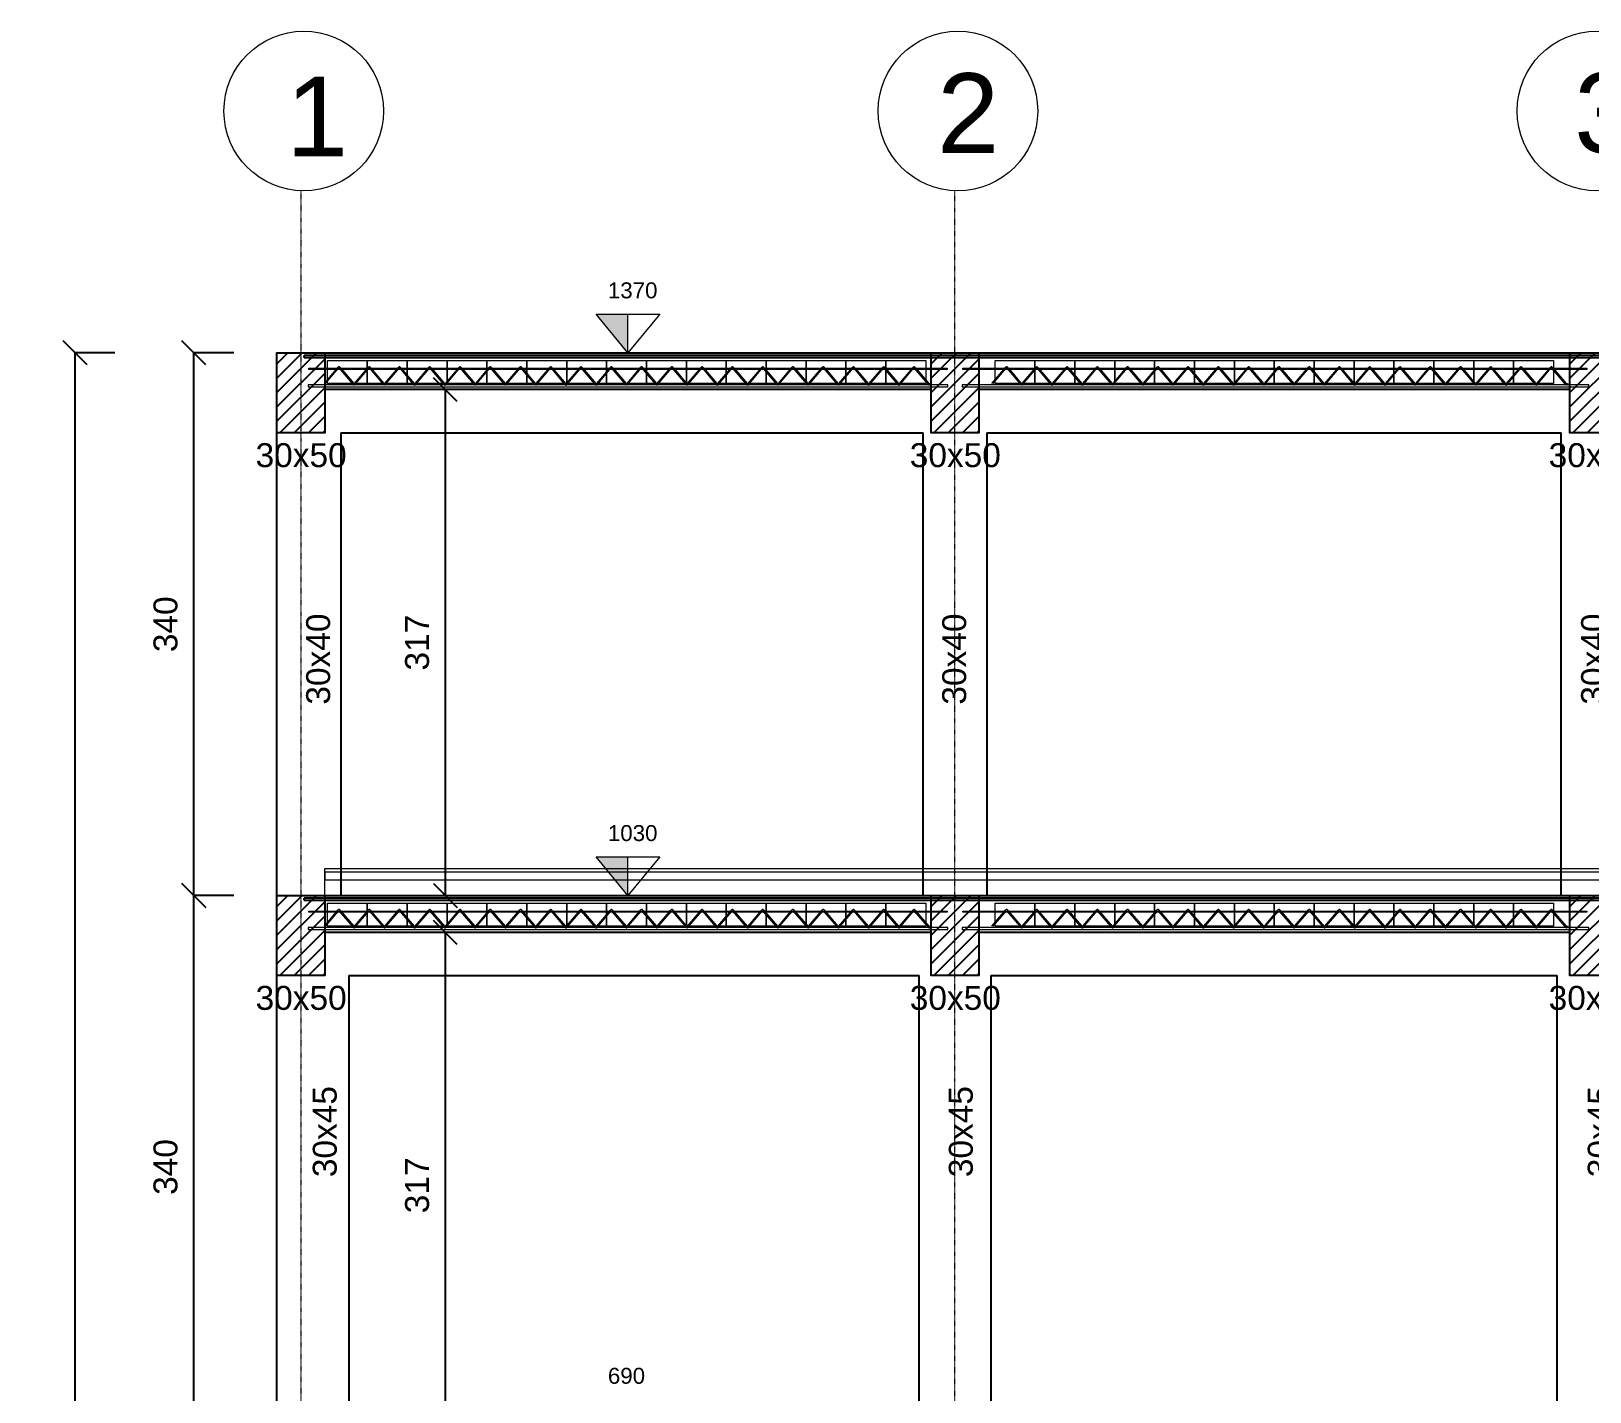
# Model space of a CAD drawing. Header units: millimetres. Extents: x -455371 to 117772, y -78417 to 116564.
# Drawn here: x -126961 to -117193, y -69569 to -61045 of the extents above; entities that cross this region are included whole.
import ezdxf

# ---------------------------------------------------------------- set-up
doc = ezdxf.new("R2010")
doc.units = ezdxf.units.MM
doc.linetypes.add('TRATTOPUNTO', pattern=[25.4, 12.7, -6.35, 0, -6.35])
doc.layers.get('0').update_dxf_attribs({"color": 255})
for name, color, linetype, lineweight in [('armature', 5, 'Continuous', 18), ('Cls', 7, 'Continuous', 25), ('fili fissi', 210, 'Continuous', 18), ('fili fissi tratteggiati', 210, 'TRATTOPUNTO', 18), ('quote', 5, 'Continuous', 15), ('Scritte', 7, 'Continuous', 15), ('TRAV.PIGN.TELAIO', 30, 'Continuous', 15)]:
    doc.layers.add(name, color=color, linetype=linetype, lineweight=lineweight)
doc.layers.add('RETINI', color=253, linetype='Continuous')
doc.layers.add('SEZIONI', color=5, linetype='Continuous')
doc.styles.get("Standard").update_dxf_attribs({"font": 'arial.ttf'})
doc.dimstyles.new('scala1 a 100', dxfattribs={"dimtxt": 150, "dimasz": 150, "dimexe": 0.18, "dimexo": 250, "dimgap": 100, "dimtad": 2, "dimdec": 0, "dimlfac": 0.1, "dimzin": 0, "dimdsep": 46, "dimtxsty": 'Standard', "dimblk": 'OBLIQUE', "dimcen": -100, "dimadec": 0, "dimazin": 0, "dimtfac": 1, "dimtdec": 0, "dimtofl": 0, "dimtmove": 0, "dimatfit": 3, "dimfxl": 250, "dimfxlon": 1, "dimtolj": 1, "dimtzin": 0, "dimarcsym": 0})

# ---------------------------------------------------------------- blocks, each defined once
blk = doc.blocks.new('*U238')
at = {"layer": 'armature'}
for p, q in [((-98.8, -47.8), (-11.5, 55.1)), ((-90.9, -47.8), (-9.8, 47.8)), ((77.2, -47.8), (-3.9, 47.8)), ((-3.9, 47.8), (83.4, -55.1)), ((85.1, -47.8), (-2.3, 55.1)), ((3.9, 47.8), (85.1, -47.8)), ((85.1, -47.8), (90.9, -47.8))]:
    blk.add_line(p, q, dxfattribs=at)
blk.add_lwpolyline([(92.6, -55.1), (98.8, -47.8)], dxfattribs=at)
for centre, start, end in [((-6.9, 51.2), 40.32992, 139.67008), ((88, -51.2), 220.32992, 319.67008)]:
    blk.add_arc(centre, 6.02, start, end, dxfattribs=at)
blk = doc.blocks.new('*U239')
at = {"layer": 'Cls', "color": 0, "linetype": 'ByBlock', "lineweight": -2, "transparency": 16777216}
for p in [(0, 0), (189.7, 0), (379.4, 0), (569.1, 0), (758.8, 0), (948.5, 0), (1138.2, 0), (1327.9, 0), (1517.6, 0), (1707.3, 0), (1897, 0), (2086.7, 0), (2276.4, 0), (2466.1, 0), (2655.8, 0), (2845.5, 0), (3035.2, 0), (3224.9, 0), (3414.6, 0), (3604.3, 0)]:
    blk.add_blockref('*U238', p, dxfattribs=at)
blk = doc.blocks.new('*U240')
at = {"layer": 'TRAV.PIGN.TELAIO'}
blk.add_lwpolyline([(125, 72.5), (125, -72.5), (-125, -72.5), (-125, 72.5)], close=True, dxfattribs=at)
blk = doc.blocks.new('*U241')
at = {"layer": 'Cls', "color": 0, "linetype": 'ByBlock', "lineweight": -2, "transparency": 16777216}
for p in [(0, 0), (250, 0), (500, 0), (750, 0), (1000, 0), (1250, 0), (1500, 0), (1750, 0), (2000, 0), (2250, 0), (2500, 0), (2750, 0), (3000, 0), (3250, 0), (3500, 0)]:
    blk.add_blockref('*U240', p, dxfattribs=at)
blk = doc.blocks.new('*U234')
at = {"layer": 'armature'}
for p, q in [((-98.8, -47.8), (-11.5, 55.1)), ((-90.9, -47.8), (-9.8, 47.8)), ((77.2, -47.8), (-3.9, 47.8)), ((-3.9, 47.8), (83.4, -55.1)), ((85.1, -47.8), (-2.3, 55.1)), ((3.9, 47.8), (85.1, -47.8)), ((85.1, -47.8), (90.9, -47.8))]:
    blk.add_line(p, q, dxfattribs=at)
blk.add_lwpolyline([(92.6, -55.1), (98.8, -47.8)], dxfattribs=at)
for centre, start, end in [((-6.9, 51.2), 40.32992, 139.67008), ((88, -51.2), 220.32992, 319.67008)]:
    blk.add_arc(centre, 6.02, start, end, dxfattribs=at)
blk = doc.blocks.new('*U235')
at = {"layer": 'Cls', "color": 0, "linetype": 'ByBlock', "lineweight": -2, "transparency": 16777216}
for p in [(0, 0), (189.7, 0), (379.4, 0), (569.1, 0), (758.8, 0), (948.5, 0), (1138.2, 0), (1327.9, 0), (1517.6, 0), (1707.3, 0), (1897, 0), (2086.7, 0), (2276.4, 0), (2466.1, 0), (2655.8, 0), (2845.5, 0), (3035.2, 0), (3224.9, 0), (3414.6, 0)]:
    blk.add_blockref('*U234', p, dxfattribs=at)
blk = doc.blocks.new('*U236')
at = {"layer": 'TRAV.PIGN.TELAIO'}
blk.add_lwpolyline([(125, 72.5), (125, -72.5), (-125, -72.5), (-125, 72.5)], close=True, dxfattribs=at)
blk = doc.blocks.new('*U237')
at = {"layer": 'Cls', "color": 0, "linetype": 'ByBlock', "lineweight": -2, "transparency": 16777216}
for p in [(0, 0), (250, 0), (500, 0), (750, 0), (1000, 0), (1250, 0), (1500, 0), (1750, 0), (2000, 0), (2250, 0), (2500, 0), (2750, 0), (3000, 0), (3250, 0)]:
    blk.add_blockref('*U236', p, dxfattribs=at)
blk = doc.blocks.new('*U254')
at = {"layer": 'armature'}
for p, q in [((-98.8, -47.8), (-11.5, 55.1)), ((-90.9, -47.8), (-9.8, 47.8)), ((77.2, -47.8), (-3.9, 47.8)), ((-3.9, 47.8), (83.4, -55.1)), ((85.1, -47.8), (-2.3, 55.1)), ((3.9, 47.8), (85.1, -47.8)), ((85.1, -47.8), (90.9, -47.8))]:
    blk.add_line(p, q, dxfattribs=at)
blk.add_lwpolyline([(92.6, -55.1), (98.8, -47.8)], dxfattribs=at)
for centre, start, end in [((-6.9, 51.2), 40.32992, 139.67008), ((88, -51.2), 220.32992, 319.67008)]:
    blk.add_arc(centre, 6.02, start, end, dxfattribs=at)
blk = doc.blocks.new('*U255')
at = {"layer": 'Cls', "color": 0, "linetype": 'ByBlock', "lineweight": -2, "transparency": 16777216}
for p in [(0, 0), (189.7, 0), (379.4, 0), (569.1, 0), (758.8, 0), (948.5, 0), (1138.2, 0), (1327.9, 0), (1517.6, 0), (1707.3, 0), (1897, 0), (2086.7, 0), (2276.4, 0), (2466.1, 0), (2655.8, 0), (2845.5, 0), (3035.2, 0), (3224.9, 0), (3414.6, 0), (3604.3, 0)]:
    blk.add_blockref('*U254', p, dxfattribs=at)
blk = doc.blocks.new('*U256')
at = {"layer": 'TRAV.PIGN.TELAIO'}
blk.add_lwpolyline([(125, 72.5), (125, -72.5), (-125, -72.5), (-125, 72.5)], close=True, dxfattribs=at)
blk = doc.blocks.new('*U257')
at = {"layer": 'Cls', "color": 0, "linetype": 'ByBlock', "lineweight": -2, "transparency": 16777216}
for p in [(0, 0), (250, 0), (500, 0), (750, 0), (1000, 0), (1250, 0), (1500, 0), (1750, 0), (2000, 0), (2250, 0), (2500, 0), (2750, 0), (3000, 0), (3250, 0), (3500, 0)]:
    blk.add_blockref('*U256', p, dxfattribs=at)
blk = doc.blocks.new('*U250')
at = {"layer": 'armature'}
for p, q in [((-98.8, -47.8), (-11.5, 55.1)), ((-90.9, -47.8), (-9.8, 47.8)), ((77.2, -47.8), (-3.9, 47.8)), ((-3.9, 47.8), (83.4, -55.1)), ((85.1, -47.8), (-2.3, 55.1)), ((3.9, 47.8), (85.1, -47.8)), ((85.1, -47.8), (90.9, -47.8))]:
    blk.add_line(p, q, dxfattribs=at)
blk.add_lwpolyline([(92.6, -55.1), (98.8, -47.8)], dxfattribs=at)
for centre, start, end in [((-6.9, 51.2), 40.32992, 139.67008), ((88, -51.2), 220.32992, 319.67008)]:
    blk.add_arc(centre, 6.02, start, end, dxfattribs=at)
blk = doc.blocks.new('*U251')
at = {"layer": 'Cls', "color": 0, "linetype": 'ByBlock', "lineweight": -2, "transparency": 16777216}
for p in [(0, 0), (189.7, 0), (379.4, 0), (569.1, 0), (758.8, 0), (948.5, 0), (1138.2, 0), (1327.9, 0), (1517.6, 0), (1707.3, 0), (1897, 0), (2086.7, 0), (2276.4, 0), (2466.1, 0), (2655.8, 0), (2845.5, 0), (3035.2, 0), (3224.9, 0), (3414.6, 0)]:
    blk.add_blockref('*U250', p, dxfattribs=at)
blk = doc.blocks.new('*U252')
at = {"layer": 'TRAV.PIGN.TELAIO'}
blk.add_lwpolyline([(125, 72.5), (125, -72.5), (-125, -72.5), (-125, 72.5)], close=True, dxfattribs=at)
blk = doc.blocks.new('*U253')
at = {"layer": 'Cls', "color": 0, "linetype": 'ByBlock', "lineweight": -2, "transparency": 16777216}
for p in [(0, 0), (250, 0), (500, 0), (750, 0), (1000, 0), (1250, 0), (1500, 0), (1750, 0), (2000, 0), (2250, 0), (2500, 0), (2750, 0), (3000, 0), (3250, 0)]:
    blk.add_blockref('*U252', p, dxfattribs=at)
blk = doc.blocks.new('_Oblique')
at = {"color": 0, "linetype": 'ByBlock', "lineweight": -2}
blk.add_line((-0.5, -0.5), (0.5, 0.5), dxfattribs=at)
blk = doc.blocks.new('*D2096')
at = {"layer": 'Defpoints', "color": 0, "transparency": 16777216}
for p in [(-124365.5, -66690.6), (-124365.5, -66690.6), (-124365.5, -69860.4)]:
    blk.add_point(p, dxfattribs=at)
at = {"layer": 'quote', "color": 0, "lineweight": -2, "transparency": 16777216}
for p, q in [((-124365.5, -66690.6), (-124365.7, -66690.6)), ((-124365.5, -69860.4), (-124365.5, -66690.6)), ((-124365.5, -69860.4), (-124365.7, -69860.4))]:
    blk.add_line(p, q, dxfattribs=at)
at = {"layer": 'quote', "color": 0, "lineweight": -2, "transparency": 16777216, "xscale": 150, "yscale": 150, "zscale": 150}
for p, rotation in [((-124365.5, -66690.6), 90), ((-124365.5, -69860.4), 270)]:
    blk.add_blockref('_Oblique', p, dxfattribs=dict(at, rotation=rotation))
at = {"layer": 'quote', "color": 0, "transparency": 16777216, "insert": (-124542.1, -68275.5), "char_height": 150, "attachment_point": 5, "rotation": 90}
blk.add_mtext('\\A1;317', dxfattribs=at)
blk = doc.blocks.new('*D2097')
at = {"layer": 'Defpoints', "color": 0, "transparency": 16777216}
for p in [(-124365.5, -63290.6), (-124365.5, -63290.6), (-124365.5, -66460.4)]:
    blk.add_point(p, dxfattribs=at)
at = {"layer": 'quote', "color": 0, "lineweight": -2, "transparency": 16777216}
for p, q in [((-124365.5, -63290.6), (-124365.7, -63290.6)), ((-124365.5, -66460.4), (-124365.5, -63290.6)), ((-124365.5, -66460.4), (-124365.7, -66460.4))]:
    blk.add_line(p, q, dxfattribs=at)
at = {"layer": 'quote', "color": 0, "lineweight": -2, "transparency": 16777216, "xscale": 150, "yscale": 150, "zscale": 150}
for p, rotation in [((-124365.5, -63290.6), 90), ((-124365.5, -66460.4), 270)]:
    blk.add_blockref('_Oblique', p, dxfattribs=dict(at, rotation=rotation))
at = {"layer": 'quote', "color": 0, "transparency": 16777216, "insert": (-124542.1, -64875.5), "char_height": 150, "attachment_point": 5, "rotation": 90}
blk.add_mtext('\\A1;317', dxfattribs=at)
blk = doc.blocks.new('*D2098')
at = {"layer": 'Defpoints', "color": 0, "transparency": 16777216}
for p in [(-126686.3, -63060.4), (-125421.4, -63060.4), (-125421.4, -76760.4)]:
    blk.add_point(p, dxfattribs=at)
at = {"layer": 'quote', "color": 0, "lineweight": -2, "transparency": 16777216}
for p, q in [((-126436.3, -63060.4), (-126686.5, -63060.4)), ((-126686.3, -76760.4), (-126686.3, -63060.4)), ((-126436.3, -76760.4), (-126686.5, -76760.4))]:
    blk.add_line(p, q, dxfattribs=at)
at = {"layer": 'quote', "color": 0, "lineweight": -2, "transparency": 16777216, "xscale": 150, "yscale": 150, "zscale": 150}
for p, rotation in [((-126686.3, -63060.4), 90), ((-126686.3, -76760.4), 270)]:
    blk.add_blockref('_Oblique', p, dxfattribs=dict(at, rotation=rotation))
at = {"layer": 'quote', "color": 0, "transparency": 16777216, "insert": (-126863, -69910.4), "char_height": 150, "attachment_point": 5, "rotation": 90}
blk.add_mtext('\\A1;1370', dxfattribs=at)
blk = doc.blocks.new('*D2101')
at = {"layer": 'Defpoints', "color": 0, "transparency": 16777216}
for p in [(-125942.1, -66460.4), (-125421.4, -66460.4), (-125421.4, -69860.4)]:
    blk.add_point(p, dxfattribs=at)
at = {"layer": 'quote', "color": 0, "lineweight": -2, "transparency": 16777216}
for p, q in [((-125692.1, -66460.4), (-125942.3, -66460.4)), ((-125942.1, -69860.4), (-125942.1, -66460.4)), ((-125692.1, -69860.4), (-125942.3, -69860.4))]:
    blk.add_line(p, q, dxfattribs=at)
at = {"layer": 'quote', "color": 0, "lineweight": -2, "transparency": 16777216, "xscale": 150, "yscale": 150, "zscale": 150}
for p, rotation in [((-125942.1, -66460.4), 90), ((-125942.1, -69860.4), 270)]:
    blk.add_blockref('_Oblique', p, dxfattribs=dict(at, rotation=rotation))
at = {"layer": 'quote', "color": 0, "transparency": 16777216, "insert": (-126118.8, -68160.4), "char_height": 150, "attachment_point": 5, "rotation": 90}
blk.add_mtext('\\A1;340', dxfattribs=at)
blk = doc.blocks.new('*D2102')
at = {"layer": 'Defpoints', "color": 0, "transparency": 16777216}
for p in [(-125942.1, -63060.4), (-125421.4, -63060.4), (-125421.4, -66460.4)]:
    blk.add_point(p, dxfattribs=at)
at = {"layer": 'quote', "color": 0, "lineweight": -2, "transparency": 16777216}
for p, q in [((-125692.1, -63060.4), (-125942.3, -63060.4)), ((-125942.1, -66460.4), (-125942.1, -63060.4)), ((-125692.1, -66460.4), (-125942.3, -66460.4))]:
    blk.add_line(p, q, dxfattribs=at)
at = {"layer": 'quote', "color": 0, "lineweight": -2, "transparency": 16777216, "xscale": 150, "yscale": 150, "zscale": 150}
for p, rotation in [((-125942.1, -63060.4), 90), ((-125942.1, -66460.4), 270)]:
    blk.add_blockref('_Oblique', p, dxfattribs=dict(at, rotation=rotation))
at = {"layer": 'quote', "color": 0, "transparency": 16777216, "insert": (-126118.8, -64760.4), "char_height": 150, "attachment_point": 5, "rotation": 90}
blk.add_mtext('\\A1;340', dxfattribs=at)

msp = doc.modelspace()

# ---------------------------------------------------------------- hatches: boundary and pattern name
at = {"layer": 'RETINI'}
h = msp.add_hatch(color=256, dxfattribs=at)
h.dxf.hatch_style = 1
h.paths.add_polyline_path([(-123421.4, -62817.7), (-123221.4, -63060.4), (-123221.4, -62817.7)])
h = msp.add_hatch(dxfattribs=at)
h.set_pattern_fill('ANSI31', color=256, scale=20)
h.set_pattern_definition([(45, (-4100, 0), (-44.90128, 44.90128), [])])
h.paths.add_polyline_path([(-125121.4, -63060.4), (-125421.4, -63060.4), (-125421.4, -63560.4), (-125121.4, -63560.4)])
h = msp.add_hatch(dxfattribs=at)
h.set_pattern_fill('ANSI31', color=256, scale=20)
h.paths.add_polyline_path([(-121021.4, -63060.4), (-121321.4, -63060.4), (-121321.4, -63560.4), (-121021.4, -63560.4)])
h = msp.add_hatch(dxfattribs=at)
h.set_pattern_fill('ANSI31', color=256, scale=20)
h.set_pattern_definition([(45, (4004.25, 0), (-44.90128, 44.90128), [])])
h.paths.add_polyline_path([(-117017.1, -63060.4), (-117317.1, -63060.4), (-117317.1, -63560.4), (-117017.1, -63560.4)])
h = msp.add_hatch(color=256, dxfattribs=at)
h.dxf.hatch_style = 1
h.paths.add_polyline_path([(-123421.4, -66217.7), (-123221.4, -66460.4), (-123221.4, -66217.7)])
h = msp.add_hatch(dxfattribs=at)
h.set_pattern_fill('ANSI31', color=256, scale=20)
h.set_pattern_definition([(45, (-4100, -3400), (-44.90128, 44.90128), [])])
h.paths.add_polyline_path([(-125121.4, -66460.4), (-125421.4, -66460.4), (-125421.4, -66960.4), (-125121.4, -66960.4)])
h = msp.add_hatch(dxfattribs=at)
h.set_pattern_fill('ANSI31', color=256, scale=20)
h.set_pattern_definition([(45, (0, -3400), (-44.90128, 44.90128), [])])
h.paths.add_polyline_path([(-121021.4, -66460.4), (-121321.4, -66460.4), (-121321.4, -66960.4), (-121021.4, -66960.4)])
h = msp.add_hatch(dxfattribs=at)
h.set_pattern_fill('ANSI31', color=256, scale=20)
h.set_pattern_definition([(45, (4004.25, -3400), (-44.90128, 44.90128), [])])
h.paths.add_polyline_path([(-117017.1, -66460.4), (-117317.1, -66460.4), (-117317.1, -66960.4), (-117017.1, -66960.4)])

# ---------------------------------------------------------------- linework, layer by layer
at = {"layer": 'armature', "ltscale": 0.1}
for points in [[(-125221.4, -63157), (-121221.4, -63157), (-121221.4, -63164), (-125221.4, -63164)], [(-121121.4, -63157), (-117211, -63157), (-117211, -63164), (-121121.4, -63164)], [(-125221.4, -66557), (-121221.4, -66557), (-121221.4, -66564), (-125221.4, -66564)], [(-121121.4, -66557), (-117211, -66557), (-117211, -66564), (-121121.4, -66564)]]:
    msp.add_lwpolyline(points, close=True, dxfattribs=at)
at = {"layer": 'armature'}
for points in [[(-125121.4, -63260.2), (-125225.7, -63260.2), (-125225.7, -63272.2), (-125121.4, -63272.2), (-121217.1, -63272.2), (-121217.1, -63260.2), (-121321.4, -63260.2), (-125221.4, -63260.2)], [(-121021.4, -63260.2), (-121125.7, -63260.2), (-121125.7, -63272.2), (-121021.4, -63272.2), (-117199.6, -63272.2), (-117199.6, -63260.2), (-117221.4, -63260.2), (-121121.4, -63260.2)], [(-125121.4, -66660.2), (-125225.7, -66660.2), (-125225.7, -66672.2), (-125121.4, -66672.2), (-121217.1, -66672.2), (-121217.1, -66660.2), (-121321.4, -66660.2), (-125221.4, -66660.2)], [(-121021.4, -66660.2), (-121125.7, -66660.2), (-121125.7, -66672.2), (-121021.4, -66672.2), (-117199.6, -66672.2), (-117199.6, -66660.2), (-117221.4, -66660.2), (-121121.4, -66660.2)]]:
    msp.add_lwpolyline(points, dxfattribs=at)
at = {"layer": 'Cls'}
for points in [[(-125421.4, -76760.4), (-125421.4, -73760.4), (-125421.4, -73760.4), (-125421.4, -73760.4), (-125421.4, -71726.3), (-125421.4, -63060.4), (-125021.4, -63060.4)], [(-125421.4, -63060.4), (-125121.4, -63060.4), (-125121.4, -63560.4), (-125421.4, -63560.4), (-125421.4, -63060.4)], [(-125021.4, -63060.4), (-121371.4, -63060.4)], [(-121371.4, -63060.4), (-120971.4, -63060.4)], [(-121321.4, -63060.4), (-121021.4, -63060.4), (-121021.4, -63560.4), (-121321.4, -63560.4), (-121321.4, -63060.4)], [(-120971.4, -63060.4), (-117321.4, -63060.4)], [(-117371.4, -63060.4), (-116971.4, -63060.4)], [(-117317.1, -63060.4), (-117017.1, -63060.4), (-117017.1, -63560.4), (-117317.1, -63560.4), (-117317.1, -63060.4)], [(-121321.4, -63290.6), (-125001.1, -63290.6), (-125121.4, -63290.6)], [(-117317.1, -63290.6), (-120901.1, -63290.6), (-121021.4, -63290.6)], [(-125021.4, -63560.4), (-123171.4, -63560.4), (-121371.4, -63560.4)], [(-125021.4, -63560.4), (-125021.4, -66460.4)], [(-121371.4, -66460.4), (-121371.4, -63560.4)], [(-120971.4, -63560.4), (-117371.4, -63560.4)], [(-120971.4, -63560.4), (-120971.4, -66460.4)], [(-117371.4, -66460.4), (-117371.4, -63560.4)], [(-125421.4, -66460.4), (-125121.4, -66460.4), (-125121.4, -66960.4), (-125421.4, -66960.4), (-125421.4, -66460.4)], [(-125121.4, -66460.4), (-121321.4, -66460.4)], [(-121321.4, -66460.4), (-121021.4, -66460.4), (-121021.4, -66960.4), (-121321.4, -66960.4), (-121321.4, -66460.4)], [(-121021.4, -66460.4), (-117317.1, -66460.4)], [(-117317.1, -66460.4), (-117017.1, -66460.4), (-117017.1, -66960.4), (-117317.1, -66960.4), (-117317.1, -66460.4)], [(-121321.4, -66690.6), (-125001.1, -66690.6), (-125121.4, -66690.6)], [(-117317.1, -66690.6), (-120901.1, -66690.6), (-121021.4, -66690.6)], [(-124971.4, -66960.4), (-123171.4, -66960.4), (-121396.4, -66960.4)], [(-124971.4, -66960.4), (-124971.4, -69860.4)], [(-121396.4, -69860.4), (-121396.4, -66960.4)], [(-120946.4, -66960.4), (-117396.4, -66960.4)], [(-120946.4, -66960.4), (-120946.4, -69860.4)], [(-117396.4, -69860.4), (-117396.4, -66960.4)]]:
    msp.add_lwpolyline(points, dxfattribs=at)
at = {"layer": 'fili fissi'}
for centre in [(-125252.9, -61545), (-121152.9, -61545), (-117148.6, -61545)]:
    msp.add_circle(centre, 500, dxfattribs=at)
at = {"layer": 'fili fissi tratteggiati', "ltscale": 0.25}
for points in [[(-125271.4, -62044.6), (-125271.4, -77544.6)], [(-121171.4, -77544.6), (-121171.4, -62044.6)]]:
    msp.add_lwpolyline(points, dxfattribs=at)
at = {"layer": 'quote'}
for points in [[(-123221.4, -63060.4), (-123421.4, -62817.7), (-123021.4, -62817.7), (-123221.4, -63060.4)], [(-123221.4, -63060.4), (-123221.4, -62817.7)], [(-123221.4, -66460.4), (-123421.4, -66217.7), (-123021.4, -66217.7), (-123221.4, -66460.4)], [(-123221.4, -66460.4), (-123221.4, -66217.7)], [(-125121.4, -66470.4), (-125121.4, -66290.4), (-107696.4, -66290.4), (-107696.4, -66470.4)], [(-125121.4, -66310.4), (-107696.4, -66310.4)], [(-125121.4, -66310.4), (-125121.4, -66360.4), (-107696.4, -66360.4)]]:
    msp.add_lwpolyline(points, dxfattribs=at)
at = {"layer": 'SEZIONI'}
for points in [[(-125250, -63089.2), (-125250, -63077.2)], [(-125250, -63089.2), (-107520.1, -63089.2), (-107520.1, -63077.2), (-125250, -63077.2)], [(-125250, -66489.2), (-125250, -66477.2)], [(-125250, -66489.2), (-107520.1, -66489.2), (-107520.1, -66477.2), (-125250, -66477.2)]]:
    msp.add_lwpolyline(points, dxfattribs=at)

# ---------------------------------------------------------------- block references
at = {"layer": 'Cls'}
for name, p in [('*U255', (-125025.2, -63204.8)), ('*U257', (-124979.7, -63180.1)), ('*U251', (-120840.9, -63204.8)), ('*U253', (-120795.4, -63180.1)), ('*U241', (-124979.7, -66580.1)), ('*U237', (-120795.4, -66580.1)), ('*U239', (-125025.2, -66604.8)), ('*U235', (-120840.9, -66604.8))]:
    msp.add_blockref(name, p, dxfattribs=at)

# ---------------------------------------------------------------- texts
at = {"layer": 'Scritte'}
for s, width, insert, char_height, attachment_point in [('1', 937.472, (-125364.2, -61829.4), 500, 7), ('2', 937.472, (-121283, -61808.6), 500, 7), ('3', 937.472, (-117290.4, -61813.3), 500, 7), ('1370', 379.053, (-123346.9, -62618.5), 100, 1), ('30x50', 1161.595, (-125554.9, -63626), 150, 1), ('30x50', 1161.595, (-121454.9, -63626), 150, 1), ('30x50', 1161.595, (-117450.7, -63626), 150, 1), ('1030', 379.053, (-123346.9, -66018.5), 100, 1), ('30x50', 1161.595, (-125554.9, -67026), 150, 1), ('30x50', 1161.595, (-121454.9, -67026), 150, 1), ('30x50', 1161.595, (-117450.7, -67026), 150, 1), ('690', 379.053, (-123346.9, -69418.5), 100, 1)]:
    msp.add_mtext_dynamic_manual_height_columns(s, width=width, gutter_width=12.5, heights=[0], dxfattribs=dict(at, insert=insert, char_height=char_height, attachment_point=attachment_point))
at = {"layer": 'Scritte', "char_height": 150, "attachment_point": 1, "rotation": 90}
for s, insert in [('30x40', (-125238, -65264)), ('30x40', (-121251.6, -65264)), ('30x40', (-117247.3, -65264)), ('30x45', (-125196.5, -68224.2)), ('30x45', (-121210.1, -68224.2)), ('30x45', (-117205.8, -68224.2))]:
    msp.add_mtext_dynamic_manual_height_columns(s, width=1161.595, gutter_width=12.5, heights=[0], dxfattribs=dict(at, insert=insert))

# ---------------------------------------------------------------- dimensions: what is measured, and where the dimension line sits
at = {"layer": 'quote'}
for base, p1, p2, picture, middle in [((-126686.3, -63060.4), (-125421.4, -76760.4), (-125421.4, -63060.4), '*D2098', (-126863, -69910.4)), ((-124365.5, -63290.6), (-124365.5, -66460.4), (-124365.5, -63290.6), '*D2097', (-124542.1, -64875.5)), ((-124365.5, -66690.6), (-124365.5, -69860.4), (-124365.5, -66690.6), '*D2096', (-124542.1, -68275.5))]:
    dim = msp.add_linear_dim(base=base, p1=p1, p2=p2, angle=90, dimstyle='scala1 a 100', dxfattribs=at)
    dim.commit()
    dim.dimension.update_dxf_attribs({"geometry": picture, "text_midpoint": middle})
for base, p1, p2, picture, middle in [((-125942.1, -63060.4), (-125421.4, -66460.4), (-125421.4, -63060.4), '*D2102', (-126118.8, -64760.4)), ((-125942.1, -66460.4), (-125421.4, -69860.4), (-125421.4, -66460.4), '*D2101', (-126118.8, -68160.4))]:
    dim = msp.add_linear_dim(base=base, p1=p1, p2=p2, angle=90, dimstyle='scala1 a 100', override={"dimtmove": 1}, dxfattribs=at)
    dim.commit()
    dim.dimension.update_dxf_attribs({"geometry": picture, "text_midpoint": middle})

doc.saveas('drawing.dxf')
